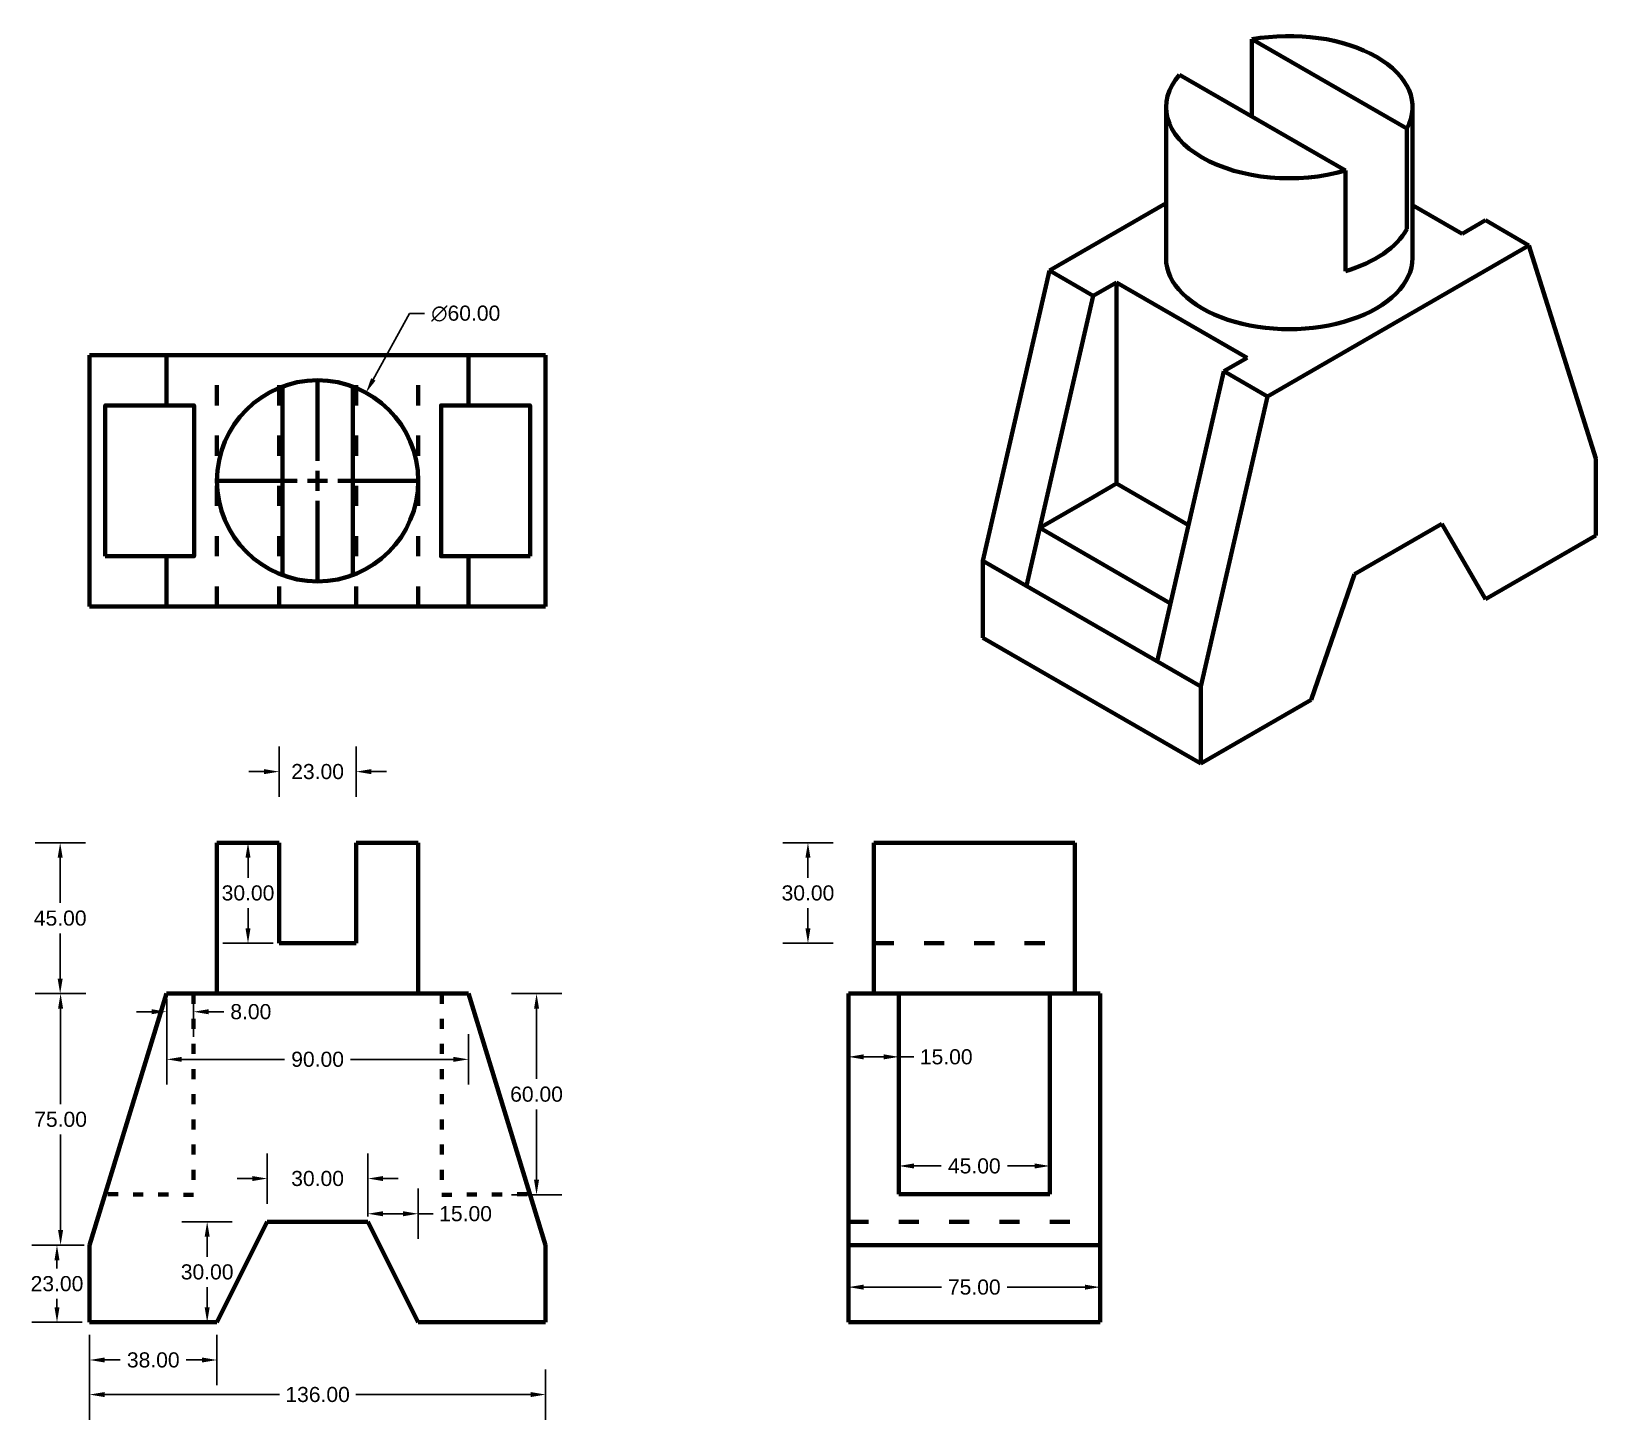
# Model space of a CAD drawing. Header units: inches. Extents: x 5169 to 5636, y -45 to 369.
import ezdxf

# ---------------------------------------------------------------- set-up
doc = ezdxf.new("R2010")
doc.units = ezdxf.units.IN
doc.header["$LTSCALE"] = 0.5
doc.header["$MEASUREMENT"] = 0
doc.header["$PDMODE"] = 35
doc.linetypes.add('ACAD_ISO03W100', pattern=[30, 12, -18])
doc.linetypes.add('CENTER2', pattern=[1.125, 0.75, -0.125, 0.125, -0.125])
doc.styles.get("Standard").update_dxf_attribs({"font": 'arial.ttf'})
doc.dimstyles.new('ggg', dxfattribs={"dimscale": 25, "dimtxt": 0.18, "dimasz": 0.18, "dimexe": 0.3, "dimexo": 0.0625, "dimgap": 0.09, "dimtad": 0, "dimtih": 1, "dimtoh": 1, "dimzin": 0, "dimdsep": 46, "dimtxsty": 'Standard', "dimcen": 0.09, "dimadec": 0, "dimazin": 0, "dimtfac": 1, "dimtofl": 0, "dimtmove": 0, "dimatfit": 3, "dimfxl": 0.3, "dimfxlon": 1, "dimtolj": 1, "dimtzin": 0, "dimarcsym": 0})

# ---------------------------------------------------------------- blocks, each defined once
blk = doc.blocks.new('*U40')
at = {"color": 0, "linetype": 'CENTER2', "lineweight": 100, "transparency": 16777216}
for p, q in [((0, 6), (0, 30.12)), ((-30.12, 0), (-6, 0)), ((6, 0), (30.12, 0)), ((0, -30.12), (0, -6))]:
    blk.add_line(p, q, dxfattribs=at)
at = {"color": 0, "linetype": 'Continuous', "lineweight": 100, "transparency": 16777216}
for p, q in [((-3, 0), (3, 0)), ((0, -3), (0, 3))]:
    blk.add_line(p, q, dxfattribs=at)
blk = doc.blocks.new('*D43')
at = {"color": 0, "lineweight": -2, "transparency": 16777216}
for p, q in [((5239.68, 18.99), (5239.68, 33.99)), ((5269.68, 18.99), (5269.68, 33.99)), ((5235.18, 26.49), (5230.68, 26.49)), ((5274.18, 26.49), (5278.68, 26.49))]:
    blk.add_line(p, q, dxfattribs=at)
at = {"color": 0, "transparency": 16777216}
for points in [[(5235.18, 27.24), (5235.18, 25.74), (5239.68, 26.49)], [(5274.18, 27.24), (5274.18, 25.74), (5269.68, 26.49)]]:
    blk.add_solid(points, dxfattribs=at)
at = {"layer": 'Defpoints', "color": 0, "transparency": 16777216}
for p in [(5269.68, 26.49), (5239.68, 13.63), (5269.68, 13.63)]:
    blk.add_point(p, dxfattribs=at)
at = {"color": 0, "lineweight": 100, "transparency": 16777216, "insert": (5254.68, 26.49), "char_height": 4.5, "attachment_point": 5}
blk.add_mtext('\\A1;30.00', dxfattribs=at)
blk = doc.blocks.new('*D44')
at = {"color": 0, "lineweight": -2, "transparency": 16777216}
for p, q in [((5186.68, -20.11), (5186.68, -35.11)), ((5224.68, -20.11), (5224.68, -35.11)), ((5191.18, -27.61), (5195.84, -27.61)), ((5220.18, -27.61), (5215.51, -27.61))]:
    blk.add_line(p, q, dxfattribs=at)
at = {"color": 0, "transparency": 16777216}
for points in [[(5191.18, -26.86), (5191.18, -28.36), (5186.68, -27.61)], [(5220.18, -26.86), (5220.18, -28.36), (5224.68, -27.61)]]:
    blk.add_solid(points, dxfattribs=at)
at = {"layer": 'Defpoints', "color": 0, "transparency": 16777216}
for p in [(5186.68, -16.37), (5224.68, -16.37), (5224.68, -27.61)]:
    blk.add_point(p, dxfattribs=at)
at = {"color": 0, "lineweight": 100, "transparency": 16777216, "insert": (5205.68, -27.61), "char_height": 4.5, "attachment_point": 5}
blk.add_mtext('\\A1;38.00', dxfattribs=at)
blk = doc.blocks.new('*D45')
at = {"color": 0, "lineweight": -2, "transparency": 16777216}
for p, q in [((5186.68, -30.42), (5186.68, -45.42)), ((5322.68, -30.42), (5322.68, -45.42)), ((5191.18, -37.92), (5243.31, -37.92)), ((5318.18, -37.92), (5266.05, -37.92))]:
    blk.add_line(p, q, dxfattribs=at)
at = {"color": 0, "transparency": 16777216}
for points in [[(5191.18, -37.17), (5191.18, -38.67), (5186.68, -37.92)], [(5318.18, -37.17), (5318.18, -38.67), (5322.68, -37.92)]]:
    blk.add_solid(points, dxfattribs=at)
at = {"layer": 'Defpoints', "color": 0, "transparency": 16777216}
for p in [(5186.68, -16.37), (5322.68, -16.37), (5322.68, -37.92)]:
    blk.add_point(p, dxfattribs=at)
at = {"color": 0, "lineweight": 100, "transparency": 16777216, "insert": (5254.68, -37.92), "char_height": 4.5, "attachment_point": 5}
blk.add_mtext('\\A1;136.00', dxfattribs=at)
blk = doc.blocks.new('*D46')
at = {"color": 0, "lineweight": -2, "transparency": 16777216}
for p, q in [((5184.48, 6.63), (5169.48, 6.63)), ((5176.98, 2.13), (5176.98, -0.32)), ((5176.98, -11.87), (5176.98, -9.42)), ((5184.48, -16.37), (5169.48, -16.37))]:
    blk.add_line(p, q, dxfattribs=at)
at = {"color": 0, "transparency": 16777216}
for points in [[(5176.23, 2.13), (5177.73, 2.13), (5176.98, 6.63)], [(5176.23, -11.87), (5177.73, -11.87), (5176.98, -16.37)]]:
    blk.add_solid(points, dxfattribs=at)
at = {"layer": 'Defpoints', "color": 0, "transparency": 16777216}
for p in [(5176.98, 6.63), (5186.68, 6.63), (5186.68, -16.37)]:
    blk.add_point(p, dxfattribs=at)
at = {"color": 0, "lineweight": 100, "transparency": 16777216, "insert": (5176.98, -4.87), "char_height": 4.5, "attachment_point": 5}
blk.add_mtext('\\A1;23.00', dxfattribs=at)
blk = doc.blocks.new('*D47')
at = {"color": 0, "lineweight": -2, "transparency": 16777216}
for p, q in [((5185.55, 81.63), (5170.55, 81.63)), ((5178.05, 77.13), (5178.05, 48.68)), ((5178.05, 11.13), (5178.05, 39.59)), ((5185.12, 6.63), (5170.55, 6.63))]:
    blk.add_line(p, q, dxfattribs=at)
at = {"color": 0, "transparency": 16777216}
for points in [[(5177.3, 77.13), (5178.8, 77.13), (5178.05, 81.63)], [(5177.3, 11.13), (5178.8, 11.13), (5178.05, 6.63)]]:
    blk.add_solid(points, dxfattribs=at)
at = {"layer": 'Defpoints', "color": 0, "transparency": 16777216}
for p in [(5178.05, 81.63), (5209.68, 81.63), (5186.68, 6.63)]:
    blk.add_point(p, dxfattribs=at)
at = {"color": 0, "lineweight": 100, "transparency": 16777216, "insert": (5178.05, 44.13), "char_height": 4.5, "attachment_point": 5}
blk.add_mtext('\\A1;75.00', dxfattribs=at)
blk = doc.blocks.new('*D48')
at = {"color": 0, "lineweight": -2, "transparency": 16777216}
for p, q in [((5185.43, 126.63), (5170.43, 126.63)), ((5177.93, 122.13), (5177.93, 108.68)), ((5177.93, 86.13), (5177.93, 99.59)), ((5185.43, 81.63), (5170.43, 81.63))]:
    blk.add_line(p, q, dxfattribs=at)
at = {"color": 0, "transparency": 16777216}
for points in [[(5177.18, 122.13), (5178.68, 122.13), (5177.93, 126.63)], [(5177.18, 86.13), (5178.68, 86.13), (5177.93, 81.63)]]:
    blk.add_solid(points, dxfattribs=at)
at = {"layer": 'Defpoints', "color": 0, "transparency": 16777216}
for p in [(5177.93, 126.63), (5224.68, 126.63), (5209.68, 81.63)]:
    blk.add_point(p, dxfattribs=at)
at = {"color": 0, "lineweight": 100, "transparency": 16777216, "insert": (5177.93, 104.13), "char_height": 4.5, "attachment_point": 5}
blk.add_mtext('\\A1;45.00', dxfattribs=at)
blk = doc.blocks.new('*D49')
at = {"color": 0, "lineweight": -2, "transparency": 16777216}
for p, q in [((5243.18, 140.32), (5243.18, 155.32)), ((5266.18, 140.32), (5266.18, 155.32)), ((5238.68, 147.82), (5234.18, 147.82)), ((5270.68, 147.82), (5275.18, 147.82))]:
    blk.add_line(p, q, dxfattribs=at)
at = {"color": 0, "transparency": 16777216}
for points in [[(5238.68, 148.57), (5238.68, 147.07), (5243.18, 147.82)], [(5270.68, 148.57), (5270.68, 147.07), (5266.18, 147.82)]]:
    blk.add_solid(points, dxfattribs=at)
at = {"layer": 'Defpoints', "color": 0, "transparency": 16777216}
for p in [(5266.18, 147.82), (5243.18, 96.63), (5266.18, 96.63)]:
    blk.add_point(p, dxfattribs=at)
at = {"color": 0, "lineweight": 100, "transparency": 16777216, "insert": (5254.68, 147.82), "char_height": 4.5, "attachment_point": 5}
blk.add_mtext('\\A1;23.00', dxfattribs=at)
blk = doc.blocks.new('*D50')
at = {"color": 0, "lineweight": -2, "transparency": 16777216}
for p, q in [((5241.43, 126.63), (5226.43, 126.63)), ((5233.93, 122.13), (5233.93, 116.18)), ((5233.93, 101.13), (5233.93, 107.08)), ((5241.43, 96.63), (5226.43, 96.63))]:
    blk.add_line(p, q, dxfattribs=at)
at = {"color": 0, "transparency": 16777216}
for points in [[(5233.18, 122.13), (5234.68, 122.13), (5233.93, 126.63)], [(5233.18, 101.13), (5234.68, 101.13), (5233.93, 96.63)]]:
    blk.add_solid(points, dxfattribs=at)
at = {"layer": 'Defpoints', "color": 0, "transparency": 16777216}
for p in [(5233.93, 126.63), (5243.18, 126.63), (5243.18, 96.63)]:
    blk.add_point(p, dxfattribs=at)
at = {"color": 0, "lineweight": 100, "transparency": 16777216, "insert": (5233.93, 111.63), "char_height": 4.5, "attachment_point": 5}
blk.add_mtext('\\A1;30.00', dxfattribs=at)
blk = doc.blocks.new('*D51')
at = {"color": 0, "lineweight": -2, "transparency": 16777216}
for p, q in [((5209.68, 69.53), (5209.68, 54.53)), ((5299.68, 69.53), (5299.68, 54.53)), ((5214.18, 62.03), (5244.84, 62.03)), ((5295.18, 62.03), (5264.51, 62.03))]:
    blk.add_line(p, q, dxfattribs=at)
at = {"color": 0, "transparency": 16777216}
for points in [[(5214.18, 62.78), (5214.18, 61.28), (5209.68, 62.03)], [(5295.18, 62.78), (5295.18, 61.28), (5299.68, 62.03)]]:
    blk.add_solid(points, dxfattribs=at)
at = {"layer": 'Defpoints', "color": 0, "transparency": 16777216}
for p in [(5209.68, 81.63), (5299.68, 81.63), (5299.68, 62.03)]:
    blk.add_point(p, dxfattribs=at)
at = {"color": 0, "lineweight": 100, "transparency": 16777216, "insert": (5254.68, 62.03), "char_height": 4.5, "attachment_point": 5}
blk.add_mtext('\\A1;90.00', dxfattribs=at)
blk = doc.blocks.new('*D42')
at = {"color": 0, "lineweight": -2, "transparency": 16777216}
for p, q in [((5229.25, 13.63), (5214.25, 13.63)), ((5221.75, 9.13), (5221.75, 3.18)), ((5221.75, -11.87), (5221.75, -5.92)), ((5223.12, -16.37), (5214.25, -16.37))]:
    blk.add_line(p, q, dxfattribs=at)
at = {"color": 0, "transparency": 16777216}
for points in [[(5221, 9.13), (5222.5, 9.13), (5221.75, 13.63)], [(5221, -11.87), (5222.5, -11.87), (5221.75, -16.37)]]:
    blk.add_solid(points, dxfattribs=at)
at = {"layer": 'Defpoints', "color": 0, "transparency": 16777216}
for p in [(5221.75, 13.63), (5239.68, 13.63), (5224.68, -16.37)]:
    blk.add_point(p, dxfattribs=at)
at = {"color": 0, "lineweight": 100, "transparency": 16777216, "insert": (5221.75, -1.37), "char_height": 4.5, "attachment_point": 5}
blk.add_mtext('\\A1;30.00', dxfattribs=at)
blk = doc.blocks.new('*D52')
at = {"color": 0, "lineweight": -2, "transparency": 16777216}
for p, q in [((5269.68, 15.2), (5269.68, 23.5)), ((5284.68, 8.5), (5284.68, 23.5)), ((5274.18, 16), (5280.18, 16)), ((5284.68, 16), (5289.18, 16))]:
    blk.add_line(p, q, dxfattribs=at)
at = {"color": 0, "transparency": 16777216}
for points in [[(5274.18, 16.75), (5274.18, 15.25), (5269.68, 16)], [(5280.18, 16.75), (5280.18, 15.25), (5284.68, 16)]]:
    blk.add_solid(points, dxfattribs=at)
at = {"layer": 'Defpoints', "color": 0, "transparency": 16777216}
for p in [(5284.68, 16), (5269.68, 13.63), (5284.68, -16.37)]:
    blk.add_point(p, dxfattribs=at)
at = {"color": 0, "lineweight": 100, "transparency": 16777216, "insert": (5298.8, 16), "char_height": 4.5, "attachment_point": 5}
blk.add_mtext('\\A1;15.00', dxfattribs=at)
blk = doc.blocks.new('*D53')
at = {"color": 0, "lineweight": -2, "transparency": 16777216}
for p, q in [((5209.68, 80.07), (5209.68, 68.73)), ((5217.68, 80.07), (5217.68, 68.73)), ((5205.18, 76.23), (5200.68, 76.23)), ((5222.18, 76.23), (5226.68, 76.23))]:
    blk.add_line(p, q, dxfattribs=at)
at = {"color": 0, "transparency": 16777216}
for points in [[(5205.18, 76.98), (5205.18, 75.48), (5209.68, 76.23)], [(5222.18, 76.98), (5222.18, 75.48), (5217.68, 76.23)]]:
    blk.add_solid(points, dxfattribs=at)
at = {"layer": 'Defpoints', "color": 0, "transparency": 16777216}
for p in [(5209.68, 81.63), (5217.68, 81.63), (5217.68, 76.23)]:
    blk.add_point(p, dxfattribs=at)
at = {"color": 0, "lineweight": 100, "transparency": 16777216, "insert": (5234.77, 76.23), "char_height": 4.5, "attachment_point": 5}
blk.add_mtext('\\A1;8.00', dxfattribs=at)
blk = doc.blocks.new('*D54')
at = {"color": 0, "lineweight": -2, "transparency": 16777216}
for p, q in [((5282.07, 284.38), (5271.29, 264.77)), ((5286.57, 284.38), (5282.07, 284.38)), ((5252.43, 234.53), (5256.93, 234.53)), ((5254.68, 232.28), (5254.68, 236.78))]:
    blk.add_line(p, q, dxfattribs=at)
at = {"color": 0, "transparency": 16777216}
blk.add_solid([(5270.63, 265.13), (5271.95, 264.41), (5269.12, 260.82)], dxfattribs=at)
at = {"layer": 'Defpoints', "color": 0, "transparency": 16777216}
for p in [(5269.12, 260.82), (5240.23, 208.24)]:
    blk.add_point(p, dxfattribs=at)
at = {"color": 0, "lineweight": 100, "transparency": 16777216, "insert": (5298.85, 284.38), "char_height": 4.5, "attachment_point": 5}
blk.add_mtext('\\A1;∅60.00', dxfattribs=at)
blk = doc.blocks.new('*D55')
at = {"color": 0, "lineweight": -2, "transparency": 16777216}
for p, q in [((5408.38, 126.63), (5393.38, 126.63)), ((5400.88, 122.13), (5400.88, 116.18)), ((5400.88, 101.13), (5400.88, 107.08)), ((5408.38, 96.63), (5393.38, 96.63))]:
    blk.add_line(p, q, dxfattribs=at)
at = {"color": 0, "transparency": 16777216}
for points in [[(5400.13, 122.13), (5401.63, 122.13), (5400.88, 126.63)], [(5400.13, 101.13), (5401.63, 101.13), (5400.88, 96.63)]]:
    blk.add_solid(points, dxfattribs=at)
at = {"layer": 'Defpoints', "color": 0, "transparency": 16777216}
for p in [(5400.88, 126.63), (5420.48, 126.63), (5420.48, 96.63)]:
    blk.add_point(p, dxfattribs=at)
at = {"color": 0, "lineweight": 100, "transparency": 16777216, "insert": (5400.88, 111.63), "char_height": 4.5, "attachment_point": 5}
blk.add_mtext('\\A1;30.00', dxfattribs=at)
blk = doc.blocks.new('*D56')
at = {"color": 0, "lineweight": -2, "transparency": 16777216}
for p, q in [((5412.98, 67.47), (5412.98, 55.27)), ((5427.98, 67.47), (5427.98, 55.27)), ((5417.48, 62.77), (5423.48, 62.77)), ((5427.98, 62.77), (5432.48, 62.77))]:
    blk.add_line(p, q, dxfattribs=at)
at = {"color": 0, "transparency": 16777216}
for points in [[(5417.48, 63.52), (5417.48, 62.02), (5412.98, 62.77)], [(5423.48, 63.52), (5423.48, 62.02), (5427.98, 62.77)]]:
    blk.add_solid(points, dxfattribs=at)
at = {"layer": 'Defpoints', "color": 0, "transparency": 16777216}
for p in [(5412.98, 69.03), (5427.98, 69.03), (5427.98, 62.77)]:
    blk.add_point(p, dxfattribs=at)
at = {"color": 0, "lineweight": 100, "transparency": 16777216, "insert": (5442.11, 62.77), "char_height": 4.5, "attachment_point": 5}
blk.add_mtext('\\A1;15.00', dxfattribs=at)
blk = doc.blocks.new('*D57')
at = {"color": 0, "lineweight": -2, "transparency": 16777216}
for p, q in [((5427.98, 23.4), (5427.98, 37.74)), ((5472.98, 23.4), (5472.98, 37.74)), ((5432.48, 30.24), (5440.56, 30.24)), ((5468.48, 30.24), (5460.41, 30.24))]:
    blk.add_line(p, q, dxfattribs=at)
at = {"color": 0, "transparency": 16777216}
for points in [[(5432.48, 30.99), (5432.48, 29.49), (5427.98, 30.24)], [(5468.48, 30.99), (5468.48, 29.49), (5472.98, 30.24)]]:
    blk.add_solid(points, dxfattribs=at)
at = {"layer": 'Defpoints', "color": 0, "transparency": 16777216}
for p in [(5472.98, 30.24), (5427.98, 21.84), (5472.98, 21.84)]:
    blk.add_point(p, dxfattribs=at)
at = {"color": 0, "lineweight": 100, "transparency": 16777216, "insert": (5450.48, 30.24), "char_height": 4.5, "attachment_point": 5}
blk.add_mtext('\\A1;45.00', dxfattribs=at)
blk = doc.blocks.new('*D58')
at = {"color": 0, "lineweight": -2, "transparency": 16777216}
for p, q in [((5412.98, -13.39), (5412.98, 1.61)), ((5487.98, -13.39), (5487.98, 1.61)), ((5417.48, -5.89), (5440.67, -5.89)), ((5483.48, -5.89), (5460.3, -5.89))]:
    blk.add_line(p, q, dxfattribs=at)
at = {"color": 0, "transparency": 16777216}
for points in [[(5417.48, -5.14), (5417.48, -6.64), (5412.98, -5.89)], [(5483.48, -5.14), (5483.48, -6.64), (5487.98, -5.89)]]:
    blk.add_solid(points, dxfattribs=at)
at = {"layer": 'Defpoints', "color": 0, "transparency": 16777216}
for p in [(5487.98, -5.89), (5412.98, -16.37), (5487.98, -16.37)]:
    blk.add_point(p, dxfattribs=at)
at = {"color": 0, "lineweight": 100, "transparency": 16777216, "insert": (5450.48, -5.89), "char_height": 4.5, "attachment_point": 5}
blk.add_mtext('\\A1;75.00', dxfattribs=at)
blk = doc.blocks.new('*D59')
at = {"color": 0, "lineweight": -2, "transparency": 16777216}
for p, q in [((5312.46, 81.63), (5327.46, 81.63)), ((5319.96, 77.13), (5319.96, 56.18)), ((5319.96, 26.13), (5319.96, 47.09)), ((5312.46, 21.63), (5327.46, 21.63))]:
    blk.add_line(p, q, dxfattribs=at)
at = {"color": 0, "transparency": 16777216}
for points in [[(5319.21, 77.13), (5320.71, 77.13), (5319.96, 81.63)], [(5319.21, 26.13), (5320.71, 26.13), (5319.96, 21.63)]]:
    blk.add_solid(points, dxfattribs=at)
at = {"layer": 'Defpoints', "color": 0, "transparency": 16777216}
for p in [(5291.68, 81.63), (5291.68, 21.63), (5319.96, 21.63)]:
    blk.add_point(p, dxfattribs=at)
at = {"color": 0, "lineweight": 100, "transparency": 16777216, "insert": (5319.96, 51.63), "char_height": 4.5, "attachment_point": 5}
blk.add_mtext('\\A1;60.00', dxfattribs=at)

msp = doc.modelspace()

# ---------------------------------------------------------------- linework, layer by layer
at = {"lineweight": 100}
for p, q in [((5579.414, 339.535), (5533.278, 366.172)), ((5533.278, 366.172), (5533.278, 343.172)), ((5561.157, 327.076), (5511.698, 355.631)), ((5507.651, 300.952), (5507.651, 345.952)), ((5581.136, 345.952), (5581.11, 316.754)), ((5579.414, 339.535), (5579.414, 309.535)), ((5561.157, 327.076), (5561.157, 297.076)), ((5472.947, 297.202), (5507.724, 317.281)), ((5595.922, 308.202), (5581.11, 316.754)), ((5581.11, 316.754), (5581.136, 300.973)), ((5602.85, 312.202), (5595.922, 308.202)), ((5615.841, 304.702), (5602.85, 312.202)), ((5537.899, 259.702), (5615.841, 304.702)), ((5615.841, 304.702), (5635.759, 241.202)), ((5472.947, 297.202), (5453.028, 210.702)), ((5472.947, 297.202), (5485.937, 289.702)), ((5485.937, 289.702), (5466.018, 203.202)), ((5485.937, 289.702), (5492.865, 293.702)), ((5492.865, 293.702), (5531.836, 271.202)), ((5492.865, 293.702), (5492.865, 233.702)), ((5186.678, 197.032), (5186.678, 272.032)), ((5322.678, 272.032), (5186.678, 272.032)), ((5186.678, 272.032), (5186.678, 197.032)), ((5209.678, 257.032), (5209.678, 272.032)), ((5299.678, 257.032), (5299.678, 272.032)), ((5322.678, 197.032), (5322.678, 272.032)), ((5322.678, 197.032), (5322.678, 272.032)), ((5531.836, 271.202), (5524.908, 267.202)), ((5524.908, 267.202), (5504.99, 180.702)), ((5524.908, 267.202), (5537.899, 259.702)), ((5244.178, 262.24), (5244.178, 206.824)), ((5265.178, 262.24), (5265.178, 206.824)), ((5537.899, 259.702), (5517.98, 173.202)), ((5635.759, 218.202), (5635.759, 241.202)), ((5492.865, 233.702), (5485.937, 229.702)), ((5492.865, 233.702), (5514.339, 221.304)), ((5485.937, 229.702), (5470.002, 220.502)), ((5470.002, 220.502), (5508.973, 198.002)), ((5563.879, 206.702), (5589.86, 221.702)), ((5602.85, 199.202), (5589.86, 221.702)), ((5602.85, 199.202), (5635.759, 218.202)), ((5217.872, 212.032), (5191.342, 212.032)), ((5209.678, 197.032), (5209.678, 212.032)), ((5299.678, 197.032), (5299.678, 212.032)), ((5453.028, 187.702), (5453.028, 210.702)), ((5453.028, 210.702), (5517.98, 173.202)), ((5550.889, 169.202), (5563.879, 206.702)), ((5186.678, 197.032), (5322.678, 197.032)), ((5517.98, 150.202), (5453.028, 187.702)), ((5517.98, 150.202), (5517.98, 173.202)), ((5517.98, 150.202), (5550.889, 169.202)), ((5224.678, 126.633), (5243.178, 126.633)), ((5224.678, 126.633), (5224.678, 81.633)), ((5243.178, 96.633), (5243.178, 126.633)), ((5266.178, 126.633), (5284.678, 126.633)), ((5266.178, 96.633), (5266.178, 126.633)), ((5284.678, 126.633), (5284.678, 81.633)), ((5420.484, 126.633), (5480.484, 126.633)), ((5420.484, 126.633), (5420.484, 81.633)), ((5480.484, 126.633), (5480.484, 81.633)), ((5243.178, 96.633), (5266.178, 96.633)), ((5186.678, 6.633), (5209.678, 81.633)), ((5209.678, 81.633), (5209.678, 81.633)), ((5209.678, 81.633), (5299.678, 81.633)), ((5322.678, 6.633), (5299.678, 81.633)), ((5412.984, 81.633), (5412.984, -16.367)), ((5412.984, 81.633), (5487.984, 81.633)), ((5427.984, 81.633), (5427.984, 21.84)), ((5472.984, 81.633), (5472.984, 21.84)), ((5487.984, 81.633), (5487.984, -16.367)), ((5427.984, 21.84), (5472.984, 21.84)), ((5239.678, 13.633), (5224.678, -16.367)), ((5239.678, 13.633), (5239.678, 13.633)), ((5239.678, 13.633), (5269.678, 13.633)), ((5269.678, 13.633), (5269.678, 13.633)), ((5269.678, 13.633), (5284.678, -16.367)), ((5186.678, -16.367), (5186.678, 6.633)), ((5186.678, 6.633), (5186.678, 6.633)), ((5186.678, -4.867), (5186.678, 6.633)), ((5322.678, -16.367), (5322.678, 6.633)), ((5412.984, 6.633), (5487.984, 6.633)), ((5186.678, -16.367), (5224.678, -16.367)), ((5224.678, -16.367), (5224.678, -16.367)), ((5284.678, -16.367), (5284.678, -16.367)), ((5284.678, -16.367), (5322.678, -16.367)), ((5412.984, -16.367), (5487.984, -16.367))]:
    msp.add_line(p, q, dxfattribs=at)
at = {"linetype": 'ACAD_ISO03W100', "lineweight": 100}
for p, q in [((5224.678, 197.032), (5224.678, 272.032)), ((5243.178, 197.032), (5243.178, 272.032)), ((5266.178, 197.032), (5266.178, 272.032)), ((5284.678, 197.032), (5284.678, 272.032)), ((5420.484, 96.633), (5480.484, 96.633)), ((5412.984, 13.633), (5487.984, 13.633))]:
    msp.add_line(p, q, dxfattribs=at)
at = {"linetype": 'ACAD_ISO03W100', "lineweight": 100, "ltscale": 0.5}
for p, q in [((5217.678, 81.633), (5217.678, 21.633)), ((5291.678, 81.633), (5291.678, 21.633)), ((5217.678, 21.633), (5191.342, 21.84)), ((5291.678, 21.633), (5318.015, 21.84))]:
    msp.add_line(p, q, dxfattribs=at)
at = {"lineweight": 100}
for points in [[(5191.342, 212.032), (5217.872, 212.032), (5217.872, 257.032), (5191.342, 257.032)], [(5318.015, 212.032), (5291.484, 212.032), (5291.484, 257.032), (5318.015, 257.032)]]:
    msp.add_lwpolyline(points, close=True, dxfattribs=at)
msp.add_circle((5254.678, 234.532), 30, dxfattribs=at)
for centre, start_param, end_param in [((5544.394, 345.952), 2.8342511, 5.0197306), ((5544.394, 345.952), 5.8094189, 8.3277481), ((5544.394, 315.952), 6.2205214, 6.2831853), ((5544.394, 315.952), 9.3888847, 9.4625918), ((5544.394, 315.952), 8.3277481, 9.1174364), ((5544.394, 300.952), 6.2831853, 9.4257382)]:
    msp.add_ellipse(centre, major_axis=(-36.742, 0), ratio=0.5773503, start_param=start_param, end_param=end_param, dxfattribs=at)

# ---------------------------------------------------------------- block references
at = {"linetype": 'CENTER2', "lineweight": 100}
msp.add_blockref('*U40', (5254.678, 234.532), dxfattribs=at)

# ---------------------------------------------------------------- dimensions: what is measured, and where the dimension line sits
at = {"lineweight": 100}
dim = msp.add_diameter_dim_2p(p1=(5240.231, 208.239), p2=(5269.125, 260.824), dimstyle='ggg', dxfattribs=at)
dim.commit()
dim.dimension.update_dxf_attribs({"geometry": '*D54', "text_midpoint": (5298.848, 284.376), "dimtype": 163})
for base, p1, p2, picture, middle in [((5266.178, 147.825), (5243.178, 96.633), (5266.178, 96.633), '*D49', (5254.678, 147.825)), ((5217.678, 76.231), (5209.678, 81.633), (5217.678, 81.633), '*D53', (5234.768, 76.231)), ((5299.678, 62.026), (5209.678, 81.633), (5299.678, 81.633), '*D51', (5254.678, 62.026)), ((5427.984, 62.771), (5412.984, 69.029), (5427.984, 69.029), '*D56', (5442.107, 62.771)), ((5472.984, 30.235), (5427.984, 21.84), (5472.984, 21.84), '*D57', (5450.484, 30.235)), ((5269.678, 26.493), (5239.678, 13.633), (5269.678, 13.633), '*D43', (5254.678, 26.493)), ((5284.678, 16.001), (5269.678, 13.633), (5284.678, -16.367), '*D52', (5298.801, 16.001)), ((5487.984, -5.894), (5412.984, -16.367), (5487.984, -16.367), '*D58', (5450.484, -5.894)), ((5224.678, -27.61), (5186.678, -16.367), (5224.678, -16.367), '*D44', (5205.678, -27.61)), ((5322.678, -37.915), (5186.678, -16.367), (5322.678, -16.367), '*D45', (5254.678, -37.915))]:
    dim = msp.add_linear_dim(base=base, p1=p1, p2=p2, dimstyle='ggg', dxfattribs=at)
    dim.commit()
    dim.dimension.update_dxf_attribs({"geometry": picture, "text_midpoint": middle})
for base, p1, p2, picture, middle in [((5177.926, 126.633), (5209.678, 81.633), (5224.678, 126.633), '*D48', (5177.926, 104.133)), ((5233.928, 126.633), (5243.178, 96.633), (5243.178, 126.633), '*D50', (5233.928, 111.633)), ((5400.883, 126.633), (5420.484, 96.633), (5420.484, 126.633), '*D55', (5400.883, 111.633)), ((5178.049, 81.633), (5186.678, 6.633), (5209.678, 81.633), '*D47', (5178.049, 44.133)), ((5221.745, 13.633), (5224.678, -16.367), (5239.678, 13.633), '*D42', (5221.745, -1.367)), ((5176.982, 6.633), (5186.678, -16.367), (5186.678, 6.633), '*D46', (5176.982, -4.867))]:
    dim = msp.add_linear_dim(base=base, p1=p1, p2=p2, angle=90, dimstyle='ggg', dxfattribs=at)
    dim.commit()
    dim.dimension.update_dxf_attribs({"geometry": picture, "text_midpoint": middle})
dim = msp.add_linear_dim(base=(5319.959, 21.633), p1=(5291.678, 81.633), p2=(5291.678, 21.633), angle=90, dimstyle='ggg', dxfattribs=at)
dim.commit()
dim.dimension.update_dxf_attribs({"geometry": '*D59', "text_midpoint": (5319.959, 51.633), "dimtype": 160})

doc.saveas('drawing.dxf')
